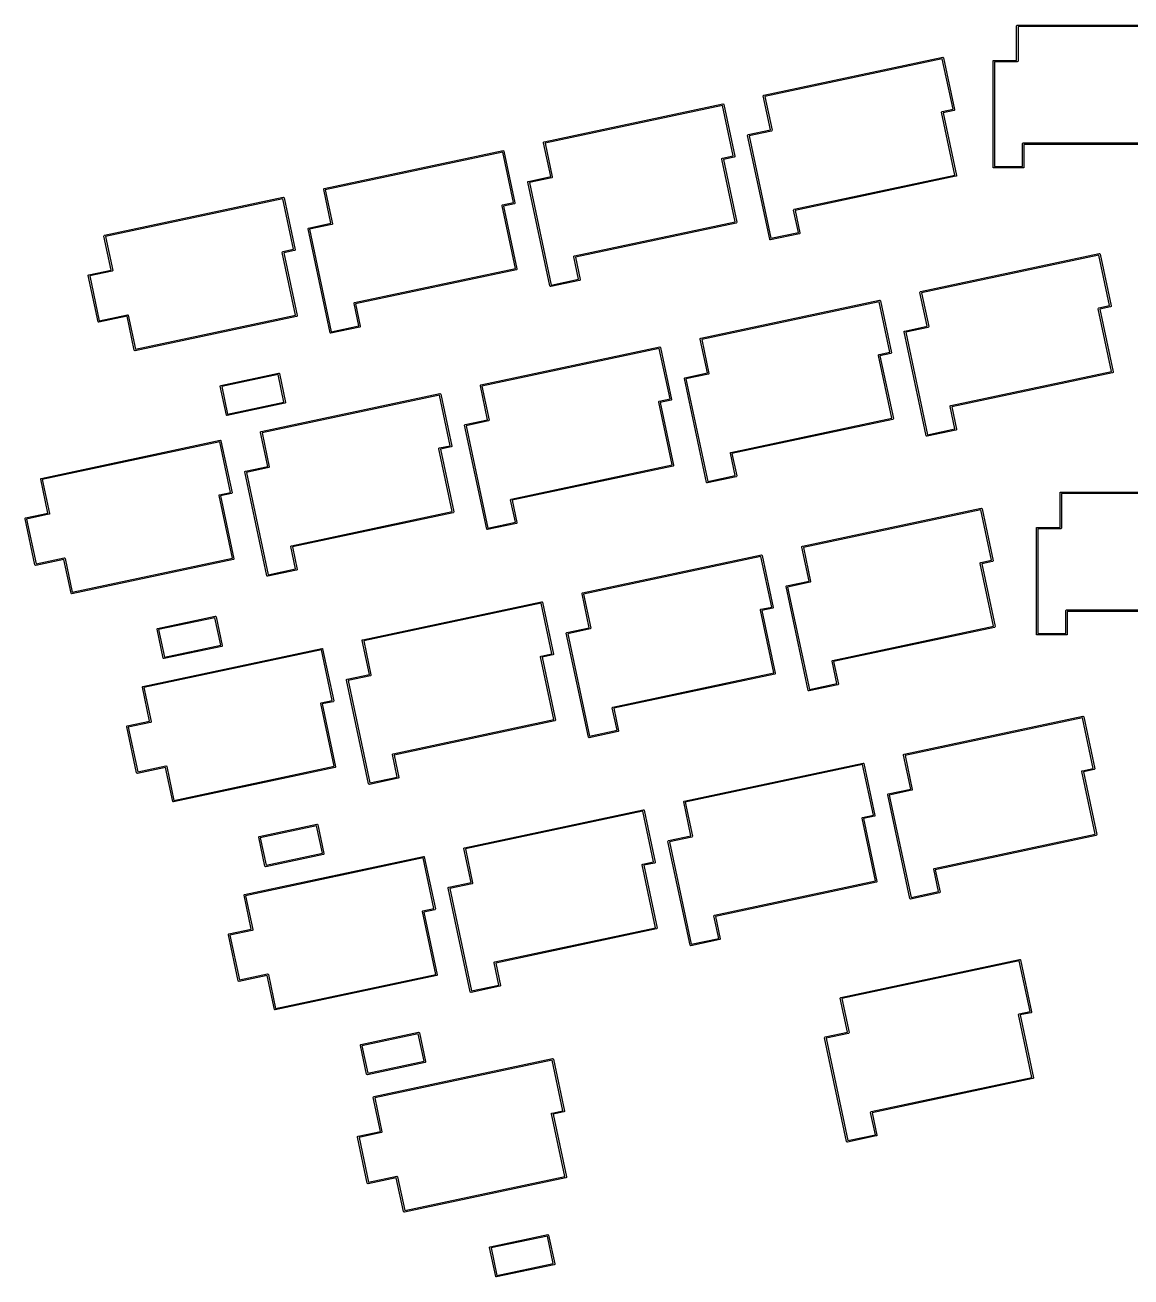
# Model space of a CAD drawing. Extents: x 11 to 426, y -338 to -15.
# Drawn here: x 253.4 to 347.1, y -127.1 to -20.9 of the extents above; entities that cross this region are included whole.
import ezdxf

# ---------------------------------------------------------------- set-up
doc = ezdxf.new("R2010")
doc.units = 0
doc.layers.add('BLACK', color=7, linetype='CONTINUOUS')

msp = doc.modelspace()

# ---------------------------------------------------------------- linework, layer by layer
at = {"layer": 'BLACK', "linetype": 'CONTINUOUS'}
for p, q in [((337.424, -20.9696), (337.442, -20.9272)), ((337.424, -23.9096), (337.424, -20.9696)), ((337.442, -20.9272), (337.484, -20.9096)), ((337.484, -20.9096), (352.984, -20.9096)), ((352.924, -21.0296), (337.544, -21.0296)), ((337.544, -21.0296), (337.544, -23.9696)), ((315.996, -26.8543), (331.158, -23.6317)), ((331.124, -23.7615), (316.08, -26.9592)), ((332.034, -28.0458), (331.124, -23.7615)), ((331.158, -23.6317), (331.203, -23.6401)), ((331.203, -23.6401), (331.229, -23.6779)), ((331.229, -23.6779), (332.164, -28.0796)), ((335.424, -23.9696), (335.442, -23.9272)), ((335.424, -32.9696), (335.424, -23.9696)), ((335.442, -23.9272), (335.484, -23.9096)), ((335.484, -23.9096), (337.424, -23.9096)), ((337.484, -24.0296), (335.544, -24.0296)), ((335.544, -24.0296), (335.544, -32.9096)), ((337.527, -24.012), (337.484, -24.0296)), ((337.544, -23.9696), (337.527, -24.012)), ((297.363, -30.815), (312.524, -27.5924)), ((312.524, -27.5924), (312.569, -27.6008)), ((312.569, -27.6008), (312.595, -27.6386)), ((315.95, -26.9255), (315.958, -26.8803)), ((316.561, -29.8012), (315.95, -26.9255)), ((315.958, -26.8803), (315.996, -26.8543)), ((316.08, -26.9592), (316.691, -29.835)), ((312.49, -27.7223), (297.446, -30.9199)), ((313.401, -32.0065), (312.49, -27.7223)), ((312.595, -27.6386), (313.531, -32.0403)), ((331.069, -28.3124), (331.077, -28.2673)), ((332.2, -33.6335), (331.069, -28.3124)), ((331.077, -28.2673), (331.115, -28.2413)), ((331.115, -28.2413), (332.034, -28.0458)), ((332.118, -28.1507), (331.199, -28.3462)), ((331.199, -28.3462), (332.33, -33.6673)), ((332.156, -28.1247), (332.118, -28.1507)), ((332.118, -28.1507), (332.118, -28.1507)), ((332.164, -28.0796), (332.156, -28.1247)), ((314.618, -30.2757), (314.626, -30.2306)), ((316.489, -39.0791), (314.618, -30.2757)), ((314.626, -30.2306), (314.664, -30.2046)), ((314.664, -30.2046), (316.561, -29.8012)), ((316.645, -29.9061), (314.747, -30.3095)), ((314.747, -30.3095), (316.594, -38.9954)), ((316.683, -29.8801), (316.645, -29.9061)), ((316.691, -29.835), (316.683, -29.8801)), ((278.729, -34.7757), (293.89, -31.5531)), ((293.856, -31.683), (278.813, -34.8807)), ((294.767, -35.9673), (293.856, -31.683)), ((293.89, -31.5531), (293.935, -31.5615)), ((293.935, -31.5615), (293.961, -31.5993)), ((293.961, -31.5993), (294.897, -36.001)), ((297.316, -30.8862), (297.325, -30.841)), ((297.928, -33.762), (297.316, -30.8862)), ((297.325, -30.841), (297.363, -30.815)), ((297.446, -30.9199), (298.057, -33.7957)), ((337.924, -30.9696), (337.942, -30.9272)), ((337.924, -32.9096), (337.924, -30.9696)), ((337.942, -30.9272), (337.984, -30.9096)), ((337.984, -30.9096), (351.924, -30.9096)), ((351.984, -31.0296), (338.044, -31.0296)), ((338.044, -31.0296), (338.044, -32.9696)), ((312.435, -32.2731), (312.443, -32.228)), ((313.566, -37.5943), (312.435, -32.2731)), ((312.443, -32.228), (312.481, -32.202)), ((312.481, -32.202), (313.401, -32.0065)), ((313.484, -32.1114), (312.565, -32.3069)), ((312.565, -32.3069), (313.696, -37.628)), ((313.522, -32.0854), (313.484, -32.1114)), ((313.484, -32.1114), (313.484, -32.1114)), ((313.531, -32.0403), (313.522, -32.0854)), ((335.544, -32.9096), (337.924, -32.9096)), ((296.03, -34.1653), (297.928, -33.762)), ((298.011, -33.8669), (296.114, -34.2702)), ((298.049, -33.8408), (298.011, -33.8669)), ((298.057, -33.7957), (298.049, -33.8408)), ((318.564, -36.5318), (332.2, -33.6335)), ((332.284, -33.7385), (318.648, -36.6367)), ((332.321, -33.7124), (332.284, -33.7385)), ((332.33, -33.6673), (332.321, -33.7124)), ((335.442, -33.012), (335.424, -32.9696)), ((335.484, -33.0296), (335.442, -33.012)), ((337.984, -33.0296), (335.484, -33.0296)), ((338.027, -33.012), (337.984, -33.0296)), ((338.044, -32.9696), (338.027, -33.012)), ((278.683, -34.8469), (278.691, -34.8018)), ((279.294, -37.7227), (278.683, -34.8469)), ((278.691, -34.8018), (278.729, -34.7757)), ((278.813, -34.8807), (279.424, -37.7564)), ((295.984, -34.2365), (295.992, -34.1913)), ((297.855, -43.0398), (295.984, -34.2365)), ((295.992, -34.1913), (296.03, -34.1653)), ((296.114, -34.2702), (297.96, -42.9562)), ((260.095, -38.7365), (275.256, -35.5138)), ((275.223, -35.6437), (260.179, -38.8414)), ((276.133, -39.928), (275.223, -35.6437)), ((275.256, -35.5138), (275.302, -35.5222)), ((275.302, -35.5222), (275.328, -35.5601)), ((275.328, -35.5601), (276.263, -39.9617)), ((293.848, -36.1627), (294.767, -35.9673)), ((294.851, -36.0722), (293.931, -36.2676)), ((294.889, -36.0461), (294.851, -36.0722)), ((294.851, -36.0722), (294.851, -36.0722)), ((294.897, -36.001), (294.889, -36.0461)), ((293.801, -36.2339), (293.81, -36.1887)), ((294.932, -41.555), (293.801, -36.2339)), ((293.81, -36.1887), (293.848, -36.1627)), ((293.931, -36.2676), (295.062, -41.5887)), ((318.518, -36.603), (318.527, -36.5578)), ((318.922, -38.5006), (318.518, -36.603)), ((318.527, -36.5578), (318.564, -36.5318)), ((318.648, -36.6367), (319.051, -38.5343)), ((277.35, -38.1972), (277.358, -38.152)), ((279.221, -47.0005), (277.35, -38.1972)), ((277.358, -38.152), (277.396, -38.126)), ((277.396, -38.126), (279.294, -37.7227)), ((279.378, -37.8276), (277.48, -38.2309)), ((279.415, -37.8016), (279.378, -37.8276)), ((279.424, -37.7564), (279.415, -37.8016)), ((299.931, -40.4926), (313.566, -37.5943)), ((313.65, -37.6992), (300.014, -40.5975)), ((313.688, -37.6732), (313.65, -37.6992)), ((313.696, -37.628), (313.688, -37.6732)), ((260.049, -38.8076), (260.057, -38.7625)), ((260.66, -41.6834), (260.049, -38.8076)), ((260.057, -38.7625), (260.095, -38.7365)), ((260.179, -38.8414), (260.79, -41.7171)), ((277.48, -38.2309), (279.326, -46.9169)), ((316.515, -39.1169), (316.489, -39.0791)), ((316.56, -39.1253), (316.515, -39.1169)), ((319.005, -38.6055), (316.56, -39.1253)), ((316.594, -38.9954), (318.922, -38.5006)), ((319.043, -38.5795), (319.005, -38.6055)), ((319.051, -38.5343), (319.043, -38.5795)), ((275.168, -40.1946), (275.176, -40.1494)), ((276.299, -45.5157), (275.168, -40.1946)), ((275.176, -40.1494), (275.214, -40.1234)), ((275.214, -40.1234), (276.133, -39.928)), ((276.217, -40.0329), (275.298, -40.2283)), ((275.298, -40.2283), (276.429, -45.5494)), ((276.255, -40.0069), (276.217, -40.0329)), ((276.217, -40.0329), (276.217, -40.0329)), ((276.263, -39.9617), (276.255, -40.0069)), ((329.274, -43.5077), (344.435, -40.2851)), ((344.435, -40.2851), (344.48, -40.2934)), ((344.48, -40.2934), (344.506, -40.3313)), ((344.506, -40.3313), (345.442, -44.7329)), ((299.885, -40.5637), (299.893, -40.5186)), ((300.288, -42.4613), (299.885, -40.5637)), ((299.893, -40.5186), (299.931, -40.4926)), ((300.014, -40.5975), (300.418, -42.4951)), ((344.401, -40.4149), (329.357, -43.6126)), ((345.312, -44.6992), (344.401, -40.4149)), ((258.716, -42.1579), (258.725, -42.1127)), ((259.548, -46.0705), (258.716, -42.1579)), ((258.725, -42.1127), (258.763, -42.0867)), ((258.763, -42.0867), (260.66, -41.6834)), ((260.744, -41.7883), (258.846, -42.1916)), ((258.846, -42.1916), (259.653, -45.9869)), ((260.782, -41.7623), (260.744, -41.7883)), ((260.79, -41.7171), (260.782, -41.7623)), ((281.297, -44.4533), (294.932, -41.555)), ((295.016, -41.6599), (281.381, -44.5582)), ((295.054, -41.6339), (295.016, -41.6599)), ((295.062, -41.5887), (295.054, -41.6339)), ((297.96, -42.9562), (300.288, -42.4613)), ((297.881, -43.0776), (297.855, -43.0398)), ((297.926, -43.086), (297.881, -43.0776)), ((300.372, -42.5662), (297.926, -43.086)), ((300.409, -42.5402), (300.372, -42.5662)), ((300.418, -42.4951), (300.409, -42.5402)), ((329.236, -43.5337), (329.274, -43.5077)), ((281.251, -44.5244), (281.259, -44.4793)), ((281.654, -46.422), (281.251, -44.5244)), ((281.259, -44.4793), (281.297, -44.4533)), ((281.381, -44.5582), (281.784, -46.4558)), ((310.64, -47.4684), (325.801, -44.2458)), ((325.768, -44.3756), (310.724, -47.5733)), ((326.678, -48.6599), (325.768, -44.3756)), ((325.801, -44.2458), (325.847, -44.2542)), ((325.847, -44.2542), (325.873, -44.292)), ((325.873, -44.292), (326.808, -48.6937)), ((329.228, -43.5789), (329.236, -43.5337)), ((329.839, -46.4546), (329.228, -43.5789)), ((329.357, -43.6126), (329.969, -46.4884)), ((262.006, -45.6094), (259.619, -46.1167)), ((259.653, -45.9869), (262.04, -45.4795)), ((262.617, -48.4852), (262.006, -45.6094)), ((262.04, -45.4795), (262.085, -45.4879)), ((262.085, -45.4879), (262.111, -45.5258)), ((262.111, -45.5258), (262.722, -48.4015)), ((276.382, -45.6206), (262.688, -48.5314)), ((262.722, -48.4015), (276.299, -45.5157)), ((276.42, -45.5946), (276.382, -45.6206)), ((276.429, -45.5494), (276.42, -45.5946)), ((344.346, -44.9658), (344.355, -44.9207)), ((345.477, -50.2869), (344.346, -44.9658)), ((344.355, -44.9207), (344.393, -44.8946)), ((344.393, -44.8946), (345.312, -44.6992)), ((345.396, -44.8041), (344.476, -44.9995)), ((344.476, -44.9995), (345.607, -50.3207)), ((345.433, -44.7781), (345.396, -44.8041)), ((345.396, -44.8041), (345.396, -44.8041)), ((345.442, -44.7329), (345.433, -44.7781)), ((259.574, -46.1083), (259.548, -46.0705)), ((259.619, -46.1167), (259.574, -46.1083)), ((281.738, -46.5269), (279.292, -47.0467)), ((279.326, -46.9169), (281.654, -46.422)), ((281.776, -46.5009), (281.738, -46.5269)), ((281.784, -46.4558), (281.776, -46.5009)), ((327.941, -46.858), (329.839, -46.4546)), ((329.922, -46.5595), (328.025, -46.9629)), ((329.96, -46.5335), (329.922, -46.5595)), ((329.969, -46.4884), (329.96, -46.5335)), ((279.247, -47.0384), (279.221, -47.0005)), ((279.292, -47.0467), (279.247, -47.0384)), ((310.594, -47.5396), (310.602, -47.4944)), ((311.205, -50.4153), (310.594, -47.5396)), ((310.602, -47.4944), (310.64, -47.4684)), ((310.724, -47.5733), (311.335, -50.4491)), ((327.895, -46.9291), (327.903, -46.884)), ((329.766, -55.7325), (327.895, -46.9291)), ((327.903, -46.884), (327.941, -46.858)), ((328.025, -46.9629), (329.871, -55.6488)), ((262.643, -48.523), (262.617, -48.4852)), ((262.688, -48.5314), (262.643, -48.523)), ((292.006, -51.4291), (307.168, -48.2065)), ((307.134, -48.3364), (292.09, -51.534)), ((308.045, -52.6206), (307.134, -48.3364)), ((307.168, -48.2065), (307.213, -48.2149)), ((307.213, -48.2149), (307.239, -48.2527)), ((307.239, -48.2527), (308.174, -52.6544)), ((325.759, -48.8554), (326.678, -48.6599)), ((326.762, -48.7648), (325.842, -48.9603)), ((326.8, -48.7388), (326.762, -48.7648)), ((326.762, -48.7648), (326.762, -48.7648)), ((326.808, -48.6937), (326.8, -48.7388)), ((325.713, -48.9265), (325.721, -48.8814)), ((326.844, -54.2476), (325.713, -48.9265)), ((325.721, -48.8814), (325.759, -48.8554)), ((325.842, -48.9603), (326.973, -54.2814)), ((269.957, -51.4642), (274.848, -50.4247)), ((274.814, -50.5545), (270.041, -51.5691)), ((275.309, -52.8825), (274.814, -50.5545)), ((274.848, -50.4247), (274.893, -50.433)), ((274.893, -50.433), (274.919, -50.4709)), ((274.919, -50.4709), (275.439, -52.9163)), ((309.261, -50.8898), (309.27, -50.8447)), ((311.132, -59.6932), (309.261, -50.8898)), ((309.27, -50.8447), (309.308, -50.8187)), ((309.308, -50.8187), (311.205, -50.4153)), ((311.289, -50.5202), (309.391, -50.9236)), ((309.391, -50.9236), (311.237, -59.6095)), ((311.327, -50.4942), (311.289, -50.5202)), ((311.335, -50.4491), (311.327, -50.4942)), ((331.842, -53.1852), (345.477, -50.2869)), ((345.561, -50.3918), (331.926, -53.2901)), ((345.599, -50.3658), (345.561, -50.3918)), ((345.607, -50.3207), (345.599, -50.3658)), ((269.911, -51.5354), (269.919, -51.4902)), ((270.43, -53.9808), (269.911, -51.5354)), ((269.919, -51.4902), (269.957, -51.4642)), ((270.041, -51.5691), (270.535, -53.8971)), ((291.96, -51.5003), (291.969, -51.4551)), ((292.571, -54.376), (291.96, -51.5003)), ((291.969, -51.4551), (292.006, -51.4291)), ((292.09, -51.534), (292.701, -54.4098)), ((275.392, -52.9874), (270.502, -54.027)), ((270.535, -53.8971), (275.309, -52.8825)), ((273.373, -55.3898), (288.534, -52.1672)), ((288.5, -52.2971), (273.456, -55.4947)), ((275.43, -52.9614), (275.392, -52.9874)), ((275.439, -52.9163), (275.43, -52.9614)), ((289.411, -56.5814), (288.5, -52.2971)), ((288.534, -52.1672), (288.579, -52.1756)), ((288.579, -52.1756), (288.605, -52.2134)), ((288.605, -52.2134), (289.541, -56.6151)), ((307.079, -52.8872), (307.087, -52.8421)), ((308.21, -58.2084), (307.079, -52.8872)), ((307.087, -52.8421), (307.125, -52.8161)), ((307.125, -52.8161), (308.045, -52.6206)), ((308.128, -52.7255), (307.209, -52.921)), ((307.209, -52.921), (308.34, -58.2421)), ((308.166, -52.6995), (308.128, -52.7255)), ((308.128, -52.7255), (308.128, -52.7255)), ((308.174, -52.6544), (308.166, -52.6995)), ((270.456, -54.0186), (270.43, -53.9808)), ((270.502, -54.027), (270.456, -54.0186)), ((331.796, -53.2564), (331.804, -53.2112)), ((332.199, -55.154), (331.796, -53.2564)), ((331.804, -53.2112), (331.842, -53.1852)), ((331.926, -53.2901), (332.329, -55.1877)), ((290.628, -54.8506), (290.636, -54.8054)), ((292.499, -63.6539), (290.628, -54.8506)), ((290.636, -54.8054), (290.674, -54.7794)), ((290.674, -54.7794), (292.571, -54.376)), ((292.655, -54.481), (290.757, -54.8843)), ((290.757, -54.8843), (292.604, -63.5703)), ((292.693, -54.4549), (292.655, -54.481)), ((292.701, -54.4098), (292.693, -54.4549)), ((313.208, -57.1459), (326.844, -54.2476)), ((326.927, -54.3525), (313.292, -57.2508)), ((326.965, -54.3265), (326.927, -54.3525)), ((326.973, -54.2814), (326.965, -54.3265)), ((329.871, -55.6488), (332.199, -55.154)), ((332.329, -55.1877), (332.321, -55.2329)), ((254.739, -59.3506), (269.9, -56.1279)), ((269.866, -56.2578), (254.823, -59.4555)), ((270.777, -60.5421), (269.866, -56.2578)), ((269.9, -56.1279), (269.945, -56.1363)), ((269.945, -56.1363), (269.971, -56.1741)), ((269.971, -56.1741), (270.907, -60.5758)), ((273.326, -55.461), (273.335, -55.4159)), ((273.938, -58.3368), (273.326, -55.461)), ((273.335, -55.4159), (273.373, -55.3898)), ((273.456, -55.4947), (274.068, -58.3705)), ((329.792, -55.7703), (329.766, -55.7325)), ((329.837, -55.7787), (329.792, -55.7703)), ((332.283, -55.2589), (329.837, -55.7787)), ((332.321, -55.2329), (332.283, -55.2589)), ((288.445, -56.848), (288.454, -56.8028)), ((289.576, -62.1691), (288.445, -56.848)), ((288.454, -56.8028), (288.491, -56.7768)), ((288.491, -56.7768), (289.411, -56.5814)), ((289.494, -56.6863), (288.575, -56.8817)), ((288.575, -56.8817), (289.706, -62.2028)), ((289.532, -56.6602), (289.494, -56.6863)), ((289.494, -56.6863), (289.494, -56.6863)), ((289.541, -56.6151), (289.532, -56.6602)), ((313.162, -57.2171), (313.17, -57.1719)), ((313.565, -59.1147), (313.162, -57.2171)), ((313.17, -57.1719), (313.208, -57.1459)), ((313.292, -57.2508), (313.695, -59.1484)), ((272.04, -58.7401), (273.938, -58.3368)), ((274.068, -58.3705), (274.059, -58.4157)), ((294.575, -61.1067), (308.21, -58.2084)), ((308.294, -58.3133), (294.658, -61.2116)), ((308.331, -58.2873), (308.294, -58.3133)), ((308.34, -58.2421), (308.331, -58.2873)), ((254.693, -59.4217), (254.701, -59.3766)), ((255.304, -62.2975), (254.693, -59.4217)), ((254.701, -59.3766), (254.739, -59.3506)), ((271.994, -58.8113), (272.002, -58.7661)), ((273.865, -67.6146), (271.994, -58.8113)), ((272.002, -58.7661), (272.04, -58.7401)), ((274.021, -58.4417), (272.124, -58.845)), ((272.124, -58.845), (273.97, -67.531)), ((274.059, -58.4157), (274.021, -58.4417)), ((313.649, -59.2196), (311.204, -59.7394)), ((311.237, -59.6095), (313.565, -59.1147)), ((313.687, -59.1936), (313.649, -59.2196)), ((313.695, -59.1484), (313.687, -59.1936)), ((254.823, -59.4555), (255.434, -62.3312)), ((311.159, -59.731), (311.132, -59.6932)), ((311.204, -59.7394), (311.159, -59.731)), ((341.122, -60.5276), (341.164, -60.51)), ((341.164, -60.51), (356.664, -60.51)), ((269.811, -60.8087), (269.82, -60.7635)), ((270.942, -66.1298), (269.811, -60.8087)), ((269.82, -60.7635), (269.858, -60.7375)), ((269.858, -60.7375), (270.777, -60.5421)), ((270.861, -60.647), (269.941, -60.8424)), ((269.941, -60.8424), (271.072, -66.1635)), ((270.899, -60.621), (270.861, -60.647)), ((270.861, -60.647), (270.861, -60.647)), ((270.907, -60.5758), (270.899, -60.621)), ((294.528, -61.1778), (294.537, -61.1327)), ((294.932, -63.0754), (294.528, -61.1778)), ((294.537, -61.1327), (294.575, -61.1067)), ((294.658, -61.2116), (295.062, -63.1092)), ((341.104, -60.57), (341.122, -60.5276)), ((341.104, -63.51), (341.104, -60.57)), ((356.604, -60.63), (341.224, -60.63)), ((341.224, -60.63), (341.224, -63.57)), ((253.406, -62.7008), (255.304, -62.2975)), ((255.388, -62.4024), (253.49, -62.8057)), ((255.425, -62.3764), (255.388, -62.4024)), ((255.434, -62.3312), (255.425, -62.3764)), ((275.941, -65.0674), (289.576, -62.1691)), ((289.66, -62.274), (276.024, -65.1723)), ((289.698, -62.248), (289.66, -62.274)), ((289.706, -62.2028), (289.698, -62.248)), ((319.259, -65.112), (334.42, -61.8893)), ((334.387, -62.0192), (319.343, -65.2169)), ((335.297, -66.3035), (334.387, -62.0192)), ((334.42, -61.8893), (334.466, -61.8977)), ((334.466, -61.8977), (334.492, -61.9355)), ((334.492, -61.9355), (335.427, -66.3372)), ((253.36, -62.772), (253.369, -62.7268)), ((254.192, -66.6846), (253.36, -62.772)), ((253.369, -62.7268), (253.406, -62.7008)), ((253.49, -62.8057), (254.297, -66.6009)), ((292.525, -63.6917), (292.499, -63.6539)), ((292.57, -63.7001), (292.525, -63.6917)), ((295.015, -63.1803), (292.57, -63.7001)), ((292.604, -63.5703), (294.932, -63.0754)), ((295.053, -63.1543), (295.015, -63.1803)), ((295.062, -63.1092), (295.053, -63.1543)), ((339.104, -63.57), (339.122, -63.5276)), ((339.104, -72.57), (339.104, -63.57)), ((339.122, -63.5276), (339.164, -63.51)), ((339.164, -63.51), (341.104, -63.51)), ((341.164, -63.63), (339.224, -63.63)), ((339.224, -63.63), (339.224, -72.51)), ((341.207, -63.6124), (341.164, -63.63)), ((341.224, -63.57), (341.207, -63.6124)), ((275.895, -65.1385), (275.903, -65.0934)), ((276.298, -67.0361), (275.895, -65.1385)), ((275.903, -65.0934), (275.941, -65.0674)), ((276.024, -65.1723), (276.428, -67.0699)), ((319.213, -65.1831), (319.221, -65.138)), ((319.824, -68.0589), (319.213, -65.1831)), ((319.221, -65.138), (319.259, -65.112)), ((319.343, -65.2169), (319.954, -68.0926)), ((254.218, -66.7224), (254.192, -66.6846)), ((254.263, -66.7308), (254.218, -66.7224)), ((256.65, -66.2235), (254.263, -66.7308)), ((254.297, -66.6009), (256.683, -66.0936)), ((257.261, -69.0992), (256.65, -66.2235)), ((256.683, -66.0936), (256.729, -66.102)), ((256.729, -66.102), (256.755, -66.1399)), ((256.755, -66.1399), (257.366, -69.0156)), ((271.026, -66.2347), (257.332, -69.1455)), ((257.366, -69.0156), (270.942, -66.1298)), ((271.064, -66.2087), (271.026, -66.2347)), ((271.072, -66.1635), (271.064, -66.2087)), ((300.625, -69.0727), (315.787, -65.8501)), ((315.753, -65.9799), (300.709, -69.1776)), ((316.664, -70.2642), (315.753, -65.9799)), ((315.787, -65.8501), (315.832, -65.8584)), ((315.832, -65.8584), (315.858, -65.8963)), ((315.858, -65.8963), (316.794, -70.2979)), ((334.332, -66.5701), (334.34, -66.5249)), ((335.463, -71.8912), (334.332, -66.5701)), ((334.34, -66.5249), (334.378, -66.4989)), ((334.378, -66.4989), (335.297, -66.3035)), ((335.381, -66.4084), (334.462, -66.6038)), ((334.462, -66.6038), (335.593, -71.9249)), ((335.419, -66.3824), (335.381, -66.4084)), ((335.381, -66.4084), (335.381, -66.4084)), ((335.427, -66.3372), (335.419, -66.3824)), ((273.891, -67.6525), (273.865, -67.6146)), ((273.936, -67.6608), (273.891, -67.6525)), ((276.382, -67.141), (273.936, -67.6608)), ((273.97, -67.531), (276.298, -67.0361)), ((276.419, -67.115), (276.382, -67.141)), ((276.428, -67.0699), (276.419, -67.115)), ((317.88, -68.5334), (317.889, -68.4882)), ((319.752, -77.3367), (317.88, -68.5334)), ((317.889, -68.4882), (317.927, -68.4622)), ((317.927, -68.4622), (319.824, -68.0589)), ((319.908, -68.1638), (318.01, -68.5671)), ((318.01, -68.5671), (319.857, -77.2531)), ((319.946, -68.1378), (319.908, -68.1638)), ((319.954, -68.0926), (319.946, -68.1378)), ((257.287, -69.1371), (257.261, -69.0992)), ((257.332, -69.1455), (257.287, -69.1371)), ((281.992, -73.0334), (297.153, -69.8108)), ((297.119, -69.9406), (282.075, -73.1383)), ((298.03, -74.2249), (297.119, -69.9406)), ((297.153, -69.8108), (297.198, -69.8191)), ((297.198, -69.8191), (297.224, -69.857)), ((297.224, -69.857), (298.16, -74.2586)), ((300.579, -69.1438), (300.588, -69.0987)), ((301.191, -72.0196), (300.579, -69.1438)), ((300.588, -69.0987), (300.625, -69.0727)), ((300.709, -69.1776), (301.32, -72.0533)), ((264.601, -72.0783), (269.491, -71.0388)), ((269.491, -71.0388), (269.537, -71.0471)), ((269.537, -71.0471), (269.563, -71.085)), ((269.563, -71.085), (270.082, -73.5303)), ((315.698, -70.5308), (315.706, -70.4856)), ((316.829, -75.8519), (315.698, -70.5308)), ((315.706, -70.4856), (315.744, -70.4596)), ((315.744, -70.4596), (316.664, -70.2642)), ((316.747, -70.3691), (315.828, -70.5645)), ((315.828, -70.5645), (316.959, -75.8857)), ((316.785, -70.3431), (316.747, -70.3691)), ((316.747, -70.3691), (316.747, -70.3691)), ((316.794, -70.2979), (316.785, -70.3431)), ((341.604, -70.57), (341.622, -70.5276)), ((341.604, -72.51), (341.604, -70.57)), ((341.622, -70.5276), (341.664, -70.51)), ((341.664, -70.51), (355.604, -70.51)), ((355.664, -70.63), (341.724, -70.63)), ((341.724, -70.63), (341.724, -72.57)), ((264.554, -72.1495), (264.563, -72.1043)), ((265.074, -74.5949), (264.554, -72.1495)), ((264.563, -72.1043), (264.601, -72.0783)), ((269.458, -71.1686), (264.684, -72.1832)), ((264.684, -72.1832), (265.179, -74.5112)), ((269.953, -73.4966), (269.458, -71.1686)), ((299.293, -72.423), (301.191, -72.0196)), ((301.274, -72.1245), (299.377, -72.5279)), ((301.312, -72.0985), (301.274, -72.1245)), ((301.32, -72.0533), (301.312, -72.0985)), ((321.827, -74.7895), (335.463, -71.8912)), ((335.546, -71.9961), (321.911, -74.8944)), ((335.584, -71.9701), (335.546, -71.9961)), ((335.593, -71.9249), (335.584, -71.9701)), ((281.946, -73.1046), (281.954, -73.0594)), ((282.557, -75.9803), (281.946, -73.1046)), ((281.954, -73.0594), (281.992, -73.0334)), ((282.075, -73.1383), (282.687, -76.0141)), ((299.247, -72.4941), (299.255, -72.449)), ((301.118, -81.2974), (299.247, -72.4941)), ((299.255, -72.449), (299.293, -72.423)), ((299.377, -72.5279), (301.223, -81.2138)), ((339.122, -72.6124), (339.104, -72.57)), ((339.164, -72.63), (339.122, -72.6124)), ((341.664, -72.63), (339.164, -72.63)), ((339.224, -72.51), (341.604, -72.51)), ((341.707, -72.6124), (341.664, -72.63)), ((341.724, -72.57), (341.707, -72.6124)), ((263.358, -76.9941), (278.519, -73.7715)), ((278.486, -73.9013), (263.442, -77.099)), ((270.036, -73.6015), (265.145, -74.6411)), ((265.179, -74.5112), (269.953, -73.4966)), ((270.074, -73.5755), (270.036, -73.6015)), ((270.082, -73.5303), (270.074, -73.5755)), ((279.396, -78.1856), (278.486, -73.9013)), ((278.519, -73.7715), (278.564, -73.7799)), ((278.564, -73.7799), (278.591, -73.8177)), ((278.591, -73.8177), (279.526, -78.2194)), ((297.111, -74.4203), (298.03, -74.2249)), ((298.151, -74.3038), (298.114, -74.3298)), ((298.16, -74.2586), (298.151, -74.3038)), ((265.1, -74.6327), (265.074, -74.5949)), ((265.145, -74.6411), (265.1, -74.6327)), ((297.064, -74.4915), (297.073, -74.4464)), ((298.195, -79.8126), (297.064, -74.4915)), ((297.073, -74.4464), (297.111, -74.4203)), ((298.114, -74.3298), (297.194, -74.5252)), ((297.194, -74.5252), (298.325, -79.8464)), ((298.114, -74.3298), (298.114, -74.3298)), ((321.781, -74.8606), (321.79, -74.8155)), ((322.185, -76.7583), (321.781, -74.8606)), ((321.79, -74.8155), (321.827, -74.7895)), ((321.911, -74.8944), (322.314, -76.792)), ((280.613, -76.4548), (280.621, -76.4097)), ((280.621, -76.4097), (280.659, -76.3837)), ((280.659, -76.3837), (282.557, -75.9803)), ((282.64, -76.0852), (280.743, -76.4886)), ((282.678, -76.0592), (282.64, -76.0852)), ((282.687, -76.0141), (282.678, -76.0592)), ((303.194, -78.7502), (316.829, -75.8519)), ((316.913, -75.9568), (303.277, -78.8551)), ((316.951, -75.9308), (316.913, -75.9568)), ((316.959, -75.8857), (316.951, -75.9308)), ((263.312, -77.0653), (263.32, -77.0201)), ((263.923, -79.941), (263.312, -77.0653)), ((263.32, -77.0201), (263.358, -76.9941)), ((263.442, -77.099), (264.053, -79.9748)), ((282.484, -85.2582), (280.613, -76.4548)), ((280.743, -76.4886), (282.589, -85.1745)), ((319.778, -77.3746), (319.752, -77.3367)), ((319.823, -77.3829), (319.778, -77.3746)), ((322.268, -76.8632), (319.823, -77.3829)), ((319.857, -77.2531), (322.185, -76.7583)), ((322.306, -76.8371), (322.268, -76.8632)), ((322.314, -76.792), (322.306, -76.8371)), ((278.431, -78.4522), (278.439, -78.4071)), ((279.562, -83.7733), (278.431, -78.4522)), ((278.439, -78.4071), (278.477, -78.3811)), ((278.477, -78.3811), (279.396, -78.1856)), ((279.48, -78.2905), (278.56, -78.486)), ((278.56, -78.486), (279.691, -83.8071)), ((279.518, -78.2645), (279.48, -78.2905)), ((279.48, -78.2905), (279.48, -78.2905)), ((279.526, -78.2194), (279.518, -78.2645)), ((303.147, -78.8214), (303.156, -78.7762)), ((303.551, -80.719), (303.147, -78.8214)), ((303.156, -78.7762), (303.194, -78.7502)), ((303.277, -78.8551), (303.681, -80.7527)), ((327.878, -82.7555), (343.04, -79.5329)), ((343.04, -79.5329), (343.085, -79.5413)), ((343.085, -79.5413), (343.111, -79.5791)), ((343.111, -79.5791), (344.046, -83.9808)), ((261.979, -80.4155), (261.988, -80.3704)), ((262.811, -84.3281), (261.979, -80.4155)), ((261.988, -80.3704), (262.025, -80.3444)), ((262.025, -80.3444), (263.923, -79.941)), ((264.007, -80.0459), (262.109, -80.4493)), ((262.109, -80.4493), (262.916, -84.2445)), ((264.045, -80.0199), (264.007, -80.0459)), ((264.053, -79.9748), (264.045, -80.0199)), ((284.56, -82.7109), (298.195, -79.8126)), ((298.279, -79.9175), (284.644, -82.8158)), ((298.317, -79.8915), (298.279, -79.9175)), ((298.325, -79.8464), (298.317, -79.8915)), ((343.006, -79.6627), (327.962, -82.8604)), ((343.917, -83.947), (343.006, -79.6627)), ((301.144, -81.3353), (301.118, -81.2974)), ((301.189, -81.3437), (301.144, -81.3353)), ((303.634, -80.8239), (301.189, -81.3437)), ((301.223, -81.2138), (303.551, -80.719)), ((303.672, -80.7979), (303.634, -80.8239)), ((303.681, -80.7527), (303.672, -80.7979)), ((284.514, -82.7821), (284.522, -82.7369)), ((284.917, -84.6797), (284.514, -82.7821)), ((284.522, -82.7369), (284.56, -82.7109)), ((327.832, -82.8267), (327.84, -82.7815)), ((327.84, -82.7815), (327.878, -82.7555)), ((265.269, -83.867), (262.882, -84.3743)), ((262.916, -84.2445), (265.303, -83.7372)), ((265.88, -86.7428), (265.269, -83.867)), ((265.303, -83.7372), (265.348, -83.7456)), ((265.348, -83.7456), (265.374, -83.7834)), ((265.374, -83.7834), (265.985, -86.6592)), ((265.985, -86.6592), (279.562, -83.7733)), ((279.683, -83.8522), (279.645, -83.8782)), ((279.691, -83.8071), (279.683, -83.8522)), ((284.644, -82.8158), (285.047, -84.7134)), ((309.245, -86.7162), (324.406, -83.4936)), ((324.372, -83.6235), (309.328, -86.8211)), ((325.283, -87.9077), (324.372, -83.6235)), ((324.406, -83.4936), (324.451, -83.502)), ((324.451, -83.502), (324.477, -83.5398)), ((324.477, -83.5398), (325.413, -87.9415)), ((328.443, -85.7024), (327.832, -82.8267)), ((327.962, -82.8604), (328.573, -85.7362)), ((262.837, -84.366), (262.811, -84.3281)), ((262.882, -84.3743), (262.837, -84.366)), ((279.645, -83.8782), (265.951, -86.789)), ((285.001, -84.7846), (282.555, -85.3044)), ((282.589, -85.1745), (284.917, -84.6797)), ((285.039, -84.7586), (285.001, -84.7846)), ((285.047, -84.7134), (285.039, -84.7586)), ((342.951, -84.2136), (342.959, -84.1685)), ((344.082, -89.5348), (342.951, -84.2136)), ((342.959, -84.1685), (342.997, -84.1425)), ((342.997, -84.1425), (343.917, -83.947)), ((344, -84.0519), (343.081, -84.2474)), ((343.081, -84.2474), (344.212, -89.5685)), ((344.038, -84.0259), (344, -84.0519)), ((344, -84.0519), (344, -84.0519)), ((344.046, -83.9808), (344.038, -84.0259)), ((282.51, -85.296), (282.484, -85.2582)), ((282.555, -85.3044), (282.51, -85.296)), ((326.546, -86.1058), (328.443, -85.7024)), ((328.527, -85.8073), (326.629, -86.2107)), ((328.565, -85.7813), (328.527, -85.8073)), ((328.573, -85.7362), (328.565, -85.7813)), ((265.906, -86.7806), (265.88, -86.7428)), ((265.951, -86.789), (265.906, -86.7806)), ((309.198, -86.7874), (309.207, -86.7422)), ((309.81, -89.6632), (309.198, -86.7874)), ((309.207, -86.7422), (309.245, -86.7162)), ((309.328, -86.8211), (309.939, -89.6969)), ((326.5, -86.1769), (326.508, -86.1318)), ((328.371, -94.9803), (326.5, -86.1769)), ((326.508, -86.1318), (326.546, -86.1058)), ((326.629, -86.2107), (328.476, -94.8966)), ((290.611, -90.677), (305.772, -87.4543)), ((305.738, -87.5842), (290.695, -90.7819)), ((306.649, -91.8685), (305.738, -87.5842)), ((305.772, -87.4543), (305.817, -87.4627)), ((305.817, -87.4627), (305.843, -87.5005)), ((305.843, -87.5005), (306.779, -91.9022)), ((324.325, -88.1292), (324.363, -88.1032)), ((324.363, -88.1032), (325.283, -87.9077)), ((325.366, -88.0126), (324.447, -88.2081)), ((325.404, -87.9866), (325.366, -88.0126)), ((325.366, -88.0126), (325.366, -88.0126)), ((325.413, -87.9415), (325.404, -87.9866)), ((273.22, -89.7219), (278.111, -88.6823)), ((278.077, -88.8122), (273.303, -89.8268)), ((278.572, -91.1402), (278.077, -88.8122)), ((278.111, -88.6823), (278.156, -88.6907)), ((278.156, -88.6907), (278.182, -88.7285)), ((278.182, -88.7285), (278.701, -91.1739)), ((324.317, -88.1743), (324.325, -88.1292)), ((325.448, -93.4955), (324.317, -88.1743)), ((324.447, -88.2081), (325.578, -93.5292)), ((273.174, -89.793), (273.182, -89.7479)), ((273.693, -92.2384), (273.174, -89.793)), ((273.182, -89.7479), (273.22, -89.7219)), ((273.303, -89.8268), (273.798, -92.1548)), ((307.866, -90.1377), (307.874, -90.0925)), ((309.737, -98.941), (307.866, -90.1377)), ((307.874, -90.0925), (307.912, -90.0665)), ((307.912, -90.0665), (309.81, -89.6632)), ((309.893, -89.7681), (307.996, -90.1714)), ((307.996, -90.1714), (309.842, -98.8574)), ((309.931, -89.742), (309.893, -89.7681)), ((309.939, -89.6969), (309.931, -89.742)), ((330.446, -92.433), (344.082, -89.5348)), ((344.166, -89.6397), (330.53, -92.5379)), ((344.203, -89.6136), (344.166, -89.6397)), ((344.212, -89.5685), (344.203, -89.6136)), ((278.655, -91.2451), (273.765, -92.2846)), ((273.798, -92.1548), (278.572, -91.1402)), ((278.693, -91.2191), (278.655, -91.2451)), ((278.701, -91.1739), (278.693, -91.2191)), ((290.565, -90.7481), (290.573, -90.703)), ((291.176, -93.6239), (290.565, -90.7481)), ((290.573, -90.703), (290.611, -90.677)), ((290.695, -90.7819), (291.306, -93.6576)), ((271.977, -94.6377), (287.138, -91.415)), ((287.105, -91.5449), (272.061, -94.7426)), ((273.719, -92.2763), (273.693, -92.2384)), ((273.765, -92.2846), (273.719, -92.2763)), ((288.015, -95.8292), (287.105, -91.5449)), ((287.138, -91.415), (287.184, -91.4234)), ((287.184, -91.4234), (287.21, -91.4613)), ((287.21, -91.4613), (288.145, -95.8629)), ((305.683, -92.1351), (305.692, -92.0899)), ((306.814, -97.4562), (305.683, -92.1351)), ((305.692, -92.0899), (305.73, -92.0639)), ((305.73, -92.0639), (306.649, -91.8685)), ((306.733, -91.9734), (305.813, -92.1688)), ((305.813, -92.1688), (306.944, -97.4899)), ((306.771, -91.9474), (306.733, -91.9734)), ((306.733, -91.9734), (306.733, -91.9734)), ((306.779, -91.9022), (306.771, -91.9474)), ((330.4, -92.5042), (330.409, -92.4591)), ((330.804, -94.4018), (330.4, -92.5042)), ((330.409, -92.4591), (330.446, -92.433)), ((330.53, -92.5379), (330.933, -94.4355)), ((289.232, -94.0984), (289.24, -94.0532)), ((291.103, -102.902), (289.232, -94.0984)), ((289.24, -94.0532), (289.278, -94.0272)), ((289.278, -94.0272), (291.176, -93.6239)), ((291.26, -93.7288), (289.362, -94.1321)), ((289.362, -94.1321), (291.208, -102.818)), ((291.297, -93.7028), (291.26, -93.7288)), ((291.306, -93.6576), (291.297, -93.7028)), ((311.813, -96.3938), (325.448, -93.4955)), ((325.532, -93.6004), (311.896, -96.4987)), ((325.57, -93.5744), (325.532, -93.6004)), ((325.578, -93.5292), (325.57, -93.5744)), ((328.476, -94.8966), (330.804, -94.4018)), ((330.925, -94.4807), (330.887, -94.5067)), ((330.933, -94.4355), (330.925, -94.4807)), ((271.931, -94.7088), (271.939, -94.6637)), ((272.542, -97.5846), (271.931, -94.7088)), ((271.939, -94.6637), (271.977, -94.6377)), ((272.061, -94.7426), (272.672, -97.6183)), ((328.397, -95.0181), (328.371, -94.9803)), ((328.442, -95.0265), (328.397, -95.0181)), ((330.887, -94.5067), (328.442, -95.0265)), ((287.05, -96.0958), (287.058, -96.0506)), ((288.181, -101.417), (287.05, -96.0958)), ((287.058, -96.0506), (287.096, -96.0246)), ((287.096, -96.0246), (288.015, -95.8292)), ((288.099, -95.9341), (287.18, -96.1295)), ((287.18, -96.1295), (288.311, -101.451)), ((288.137, -95.9081), (288.099, -95.9341)), ((288.099, -95.9341), (288.099, -95.9341)), ((288.145, -95.8629), (288.137, -95.9081)), ((311.767, -96.4649), (311.775, -96.4198)), ((312.17, -98.3625), (311.767, -96.4649)), ((311.775, -96.4198), (311.813, -96.3938)), ((311.896, -96.4987), (312.3, -98.3963)), ((270.645, -97.9879), (272.542, -97.5846)), ((272.664, -97.6635), (272.626, -97.6895)), ((272.672, -97.6183), (272.664, -97.6635)), ((293.179, -100.354), (306.814, -97.4562)), ((306.898, -97.5611), (293.263, -100.459)), ((306.936, -97.5351), (306.898, -97.5611)), ((306.944, -97.4899), (306.936, -97.5351)), ((270.598, -98.0591), (270.607, -98.0139)), ((271.43, -101.972), (270.598, -98.0591)), ((270.607, -98.0139), (270.645, -97.9879)), ((272.626, -97.6895), (270.728, -98.0928)), ((270.728, -98.0928), (271.535, -101.888)), ((312.254, -98.4674), (309.808, -98.9872)), ((309.842, -98.8574), (312.17, -98.3625)), ((312.291, -98.4414), (312.254, -98.4674)), ((312.3, -98.3963), (312.291, -98.4414)), ((309.763, -98.9788), (309.737, -98.941)), ((309.808, -98.9872), (309.763, -98.9788)), ((293.133, -100.426), (293.141, -100.38)), ((293.536, -102.323), (293.133, -100.426)), ((293.141, -100.38), (293.179, -100.354)), ((293.263, -100.459), (293.666, -102.357)), ((322.522, -103.37), (337.683, -100.147)), ((337.65, -100.277), (322.606, -103.474)), ((338.56, -104.561), (337.65, -100.277)), ((337.683, -100.147), (337.729, -100.155)), ((337.729, -100.155), (337.755, -100.193)), ((337.755, -100.193), (338.69, -104.595)), ((273.888, -101.511), (271.501, -102.018)), ((271.535, -101.888), (273.922, -101.381)), ((274.499, -104.386), (273.888, -101.511)), ((273.922, -101.381), (273.967, -101.389)), ((273.967, -101.389), (273.993, -101.427)), ((273.993, -101.427), (274.604, -104.303)), ((288.264, -101.522), (274.57, -104.433)), ((274.604, -104.303), (288.181, -101.417)), ((288.302, -101.496), (288.264, -101.522)), ((288.311, -101.451), (288.302, -101.496)), ((271.456, -102.01), (271.43, -101.972)), ((271.501, -102.018), (271.456, -102.01)), ((291.129, -102.94), (291.103, -102.902)), ((291.174, -102.948), (291.129, -102.94)), ((293.62, -102.428), (291.174, -102.948)), ((291.208, -102.818), (293.536, -102.323)), ((293.658, -102.402), (293.62, -102.428)), ((293.666, -102.357), (293.658, -102.402)), ((322.476, -103.441), (322.484, -103.396)), ((323.087, -106.316), (322.476, -103.441)), ((322.484, -103.396), (322.522, -103.37)), ((322.606, -103.474), (323.217, -106.35)), ((274.525, -104.424), (274.499, -104.386)), ((274.57, -104.433), (274.525, -104.424)), ((337.595, -104.828), (337.603, -104.783)), ((338.726, -110.149), (337.595, -104.828)), ((337.603, -104.783), (337.641, -104.757)), ((337.641, -104.757), (338.56, -104.561)), ((338.644, -104.666), (337.725, -104.861)), ((337.725, -104.861), (338.856, -110.183)), ((338.682, -104.64), (338.644, -104.666)), ((338.644, -104.666), (338.644, -104.666)), ((338.69, -104.595), (338.682, -104.64)), ((281.839, -107.365), (286.73, -106.326)), ((286.696, -106.456), (281.923, -107.47)), ((287.191, -108.784), (286.696, -106.456)), ((286.73, -106.326), (286.775, -106.334)), ((286.775, -106.334), (286.801, -106.372)), ((286.801, -106.372), (287.321, -108.817)), ((321.143, -106.791), (321.152, -106.746)), ((323.015, -115.594), (321.143, -106.791)), ((321.152, -106.746), (321.19, -106.72)), ((321.19, -106.72), (323.087, -106.316)), ((323.171, -106.421), (321.273, -106.825)), ((321.273, -106.825), (323.12, -115.511)), ((323.209, -106.395), (323.171, -106.421)), ((323.217, -106.35), (323.209, -106.395)), ((281.793, -107.437), (281.801, -107.391)), ((282.312, -109.882), (281.793, -107.437)), ((281.801, -107.391), (281.839, -107.365)), ((281.923, -107.47), (282.417, -109.798)), ((287.274, -108.889), (282.384, -109.928)), ((282.417, -109.798), (287.191, -108.784)), ((282.926, -111.786), (298.087, -108.563)), ((298.053, -108.693), (283.009, -111.891)), ((287.312, -108.863), (287.274, -108.889)), ((287.321, -108.817), (287.312, -108.863)), ((298.964, -112.978), (298.053, -108.693)), ((298.087, -108.563), (298.132, -108.572)), ((298.132, -108.572), (298.158, -108.61)), ((298.158, -108.61), (299.094, -113.011)), ((282.339, -109.92), (282.312, -109.882)), ((282.384, -109.928), (282.339, -109.92)), ((325.09, -113.047), (338.726, -110.149)), ((338.809, -110.254), (325.174, -113.152)), ((338.847, -110.228), (338.809, -110.254)), ((338.856, -110.183), (338.847, -110.228)), ((282.879, -111.857), (282.888, -111.812)), ((283.491, -114.733), (282.879, -111.857)), ((282.888, -111.812), (282.926, -111.786)), ((283.009, -111.891), (283.62, -114.767)), ((297.998, -113.244), (298.006, -113.199)), ((299.129, -118.565), (297.998, -113.244)), ((298.006, -113.199), (298.044, -113.173)), ((298.044, -113.173), (298.964, -112.978)), ((299.047, -113.082), (298.128, -113.278)), ((298.128, -113.278), (299.259, -118.599)), ((299.085, -113.056), (299.047, -113.082)), ((299.047, -113.082), (299.047, -113.082)), ((299.094, -113.011), (299.085, -113.056)), ((325.044, -113.118), (325.053, -113.073)), ((325.448, -115.016), (325.044, -113.118)), ((325.053, -113.073), (325.09, -113.047)), ((325.174, -113.152), (325.577, -115.05)), ((281.547, -115.208), (281.555, -115.162)), ((282.378, -119.12), (281.547, -115.208)), ((281.555, -115.162), (281.593, -115.136)), ((281.593, -115.136), (283.491, -114.733)), ((283.574, -114.838), (281.677, -115.241)), ((281.677, -115.241), (282.483, -119.036)), ((283.612, -114.812), (283.574, -114.838)), ((283.62, -114.767), (283.612, -114.812)), ((323.041, -115.632), (323.015, -115.594)), ((323.086, -115.641), (323.041, -115.632)), ((325.531, -115.121), (323.086, -115.641)), ((323.12, -115.511), (325.448, -115.016)), ((325.569, -115.095), (325.531, -115.121)), ((325.577, -115.05), (325.569, -115.095)), ((284.836, -118.659), (282.45, -119.166)), ((282.483, -119.036), (284.87, -118.529)), ((285.448, -121.535), (284.836, -118.659)), ((284.87, -118.529), (284.915, -118.538)), ((284.915, -118.538), (284.941, -118.575)), ((284.941, -118.575), (285.552, -121.451)), ((299.213, -118.67), (285.519, -121.581)), ((285.552, -121.451), (299.129, -118.565)), ((299.251, -118.644), (299.213, -118.67)), ((299.259, -118.599), (299.251, -118.644)), ((282.404, -119.158), (282.378, -119.12)), ((282.45, -119.166), (282.404, -119.158)), ((285.474, -121.573), (285.448, -121.535)), ((285.519, -121.581), (285.474, -121.573)), ((292.787, -124.514), (297.678, -123.474)), ((297.644, -123.604), (292.871, -124.619)), ((298.139, -125.932), (297.644, -123.604)), ((297.678, -123.474), (297.723, -123.483)), ((297.723, -123.483), (297.749, -123.52)), ((297.749, -123.52), (298.269, -125.966)), ((292.741, -124.585), (292.749, -124.54)), ((293.261, -127.03), (292.741, -124.585)), ((292.749, -124.54), (292.787, -124.514)), ((292.871, -124.619), (293.366, -126.947)), ((298.223, -126.037), (293.332, -127.077)), ((293.366, -126.947), (298.139, -125.932)), ((298.261, -126.011), (298.223, -126.037)), ((298.269, -125.966), (298.261, -126.011)), ((293.287, -127.068), (293.261, -127.03)), ((293.332, -127.077), (293.287, -127.068))]:
    msp.add_line(p, q, dxfattribs=at)

doc.saveas('drawing.dxf')
